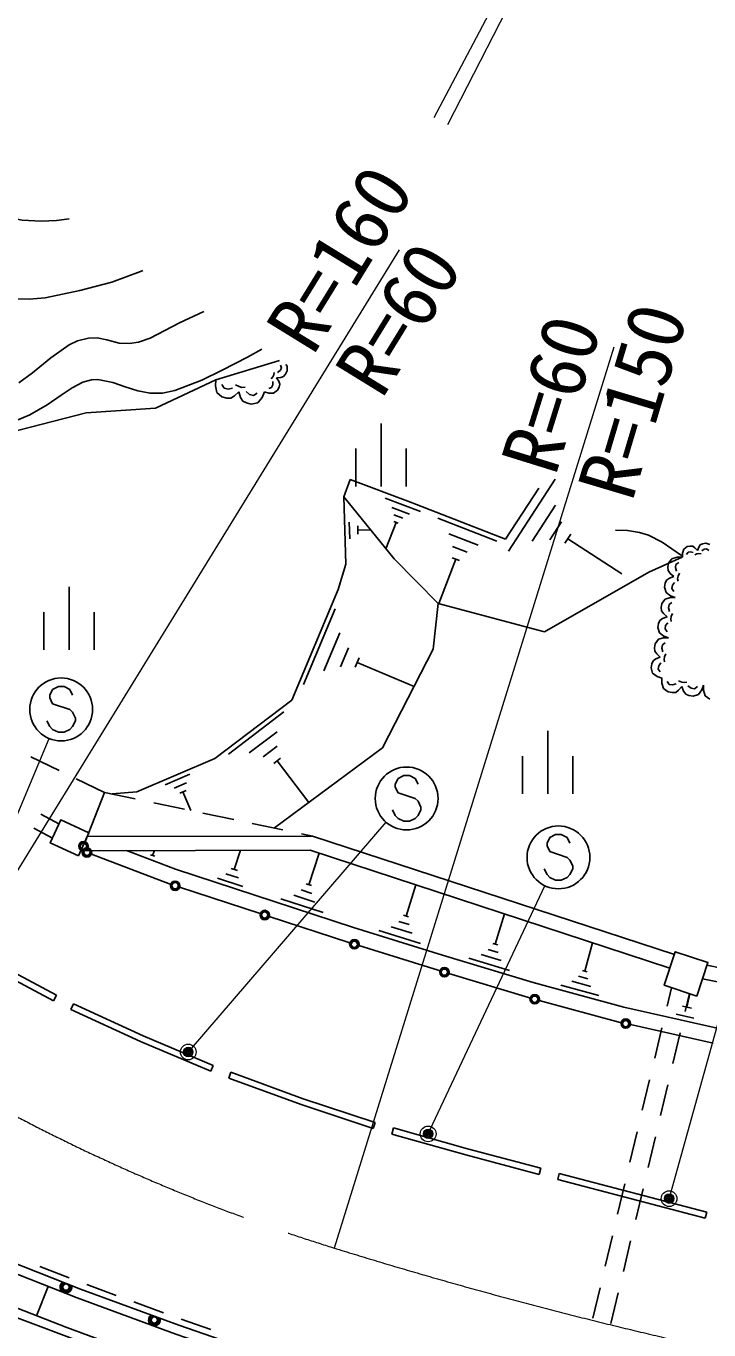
# Model space of a CAD drawing. Units: millimetres at full size, sheet at 1:1000; details may follow other scales. Extents: x 40000 to 680000, y 20000 to 380000.
# Drawn here: x 106164 to 127896, y 274782 to 316255 of the extents above; entities that cross this region are included whole.
import ezdxf
from ezdxf.enums import TextEntityAlignment as Align

# ---------------------------------------------------------------- set-up
doc = ezdxf.new("R2010")
doc.units = ezdxf.units.MM
doc.header["$LTSCALE"] = 1000
doc.header["$PDMODE"] = 32
doc.header["$PDSIZE"] = 500
doc.linetypes.add('CHAIN', pattern=[18.5, 12, -1.5, 3.5, -1.5])
for name, color, linetype, lineweight in [('M-BGD', 7, 'Continuous', 25), ('M-BMK', 2, 'CHAIN', 13), ('M-STR-HTXT', 7, 'Continuous', 13), ('M-STR-STRC', 7, 'Continuous', 25)]:
    doc.layers.add(name, color=color, linetype=linetype, lineweight=lineweight)
doc.styles.add('ＭＳ ゴシック', font='')
doc.styles.get('ＭＳ ゴシック').set_extended_font_data('MS Gothic')

msp = doc.modelspace()

# ---------------------------------------------------------------- linework, layer by layer
at = {"layer": 'M-BGD'}
for p, q in [((112203, 305002), (114232, 305620)), ((114248, 305296), (114165, 305235)), ((114289, 305378), (114248, 305296)), ((114258, 305471), (114289, 305378)), ((114474, 305285), (114422, 305183)), ((114435, 305492), (114474, 305440)), ((114474, 305440), (114474, 305285)), ((110281, 304098), (112203, 305002)), ((112188, 304807), (112203, 305002)), ((112467, 304738), (112397, 304855)), ((112941, 304786), (112824, 304848)), ((114021, 305101), (113959, 305029)), ((114020, 304844), (113979, 304762)), ((114021, 304947), (114020, 304844)), ((114052, 305163), (114021, 305101)), ((114062, 305235), (114052, 305163)), ((114268, 305080), (114134, 305070)), ((114134, 305070), (114206, 304957)), ((114206, 304957), (114236, 304864)), ((114236, 304864), (114216, 304772)), ((114360, 305111), (114268, 305080)), ((114422, 305183), (114360, 305111)), ((112235, 304598), (112188, 304807)), ((112398, 304459), (112235, 304598)), ((112554, 304420), (112398, 304459)), ((112592, 304708), (112467, 304738)), ((112685, 304421), (112554, 304420)), ((112731, 304739), (112592, 304708)), ((112802, 304491), (112685, 304421)), ((112933, 304623), (112802, 304491)), ((112988, 304445), (112933, 304623)), ((113034, 304763), (112941, 304786)), ((113058, 304329), (112988, 304445)), ((113135, 304771), (113034, 304763)), ((113275, 304539), (113166, 304632)), ((113399, 304508), (113275, 304539)), ((113515, 304578), (113399, 304508)), ((113679, 304439), (113540, 304275)), ((113756, 304618), (113679, 304439)), ((113886, 304577), (113752, 304618)), ((113979, 304762), (113886, 304731)), ((114040, 304577), (113886, 304577)), ((114164, 304669), (114040, 304577)), ((114216, 304772), (114164, 304669)), ((110281, 304098), (108080, 303949)), ((113175, 304267), (113058, 304329)), ((113330, 304228), (113175, 304267)), ((113540, 304275), (113330, 304228)), ((108080, 303949), (102787, 302601)), ((117463, 303614), (117463, 301614)), ((116663, 302814), (116663, 301614)), ((118263, 302814), (118263, 301614)), ((116481, 301827), (116273, 301276)), ((118397, 301110), (116481, 301827)), ((122484, 301555), (121420, 299933)), ((121513, 299548), (123005, 301839)), ((117874, 299309), (116273, 301276)), ((116273, 301276), (116342, 299142)), ((117593, 301240), (118713, 300811)), ((118397, 301110), (121420, 299933)), ((117802, 300946), (118362, 300731)), ((117870, 300706), (118150, 300598)), ((122268, 299872), (123014, 301017)), ((116466, 299949), (116449, 300479)), ((116727, 300090), (116718, 300355)), ((117938, 300465), (117616, 299625)), ((117868, 300492), (118008, 300438)), ((119265, 300599), (121148, 299876)), ((122836, 299910), (123209, 300482)), ((116722, 300222), (117120, 300235)), ((119616, 300104), (120557, 299743)), ((123311, 299804), (123497, 300090)), ((123404, 299947), (125122, 298828)), ((119731, 299700), (120202, 299520)), ((127055, 299488), (127093, 299617)), ((127057, 299367), (127055, 299488)), ((127093, 299617), (127201, 299697)), ((127184, 299450), (127233, 299520)), ((127201, 299697), (127300, 299715)), ((127233, 299520), (127311, 299534)), ((127300, 299715), (127382, 299709)), ((127311, 299534), (127397, 299509)), ((127382, 299709), (127451, 299660)), ((127451, 299660), (127528, 299573)), ((127451, 299437), (127506, 299467)), ((127506, 299467), (127565, 299478)), ((127528, 299573), (127570, 299682)), ((127565, 299478), (127648, 299472)), ((127570, 299682), (127618, 299751)), ((127618, 299751), (127693, 299785)), ((127673, 299558), (127745, 299611)), ((127693, 299785), (127792, 299802)), ((127745, 299611), (127823, 299625)), ((127792, 299802), (127920, 299764)), ((127823, 299625), (127893, 299577)), ((116342, 299142), (116097, 298335)), ((119279, 297890), (117874, 299309)), ((119846, 299296), (119304, 297884)), ((119728, 299341), (119963, 299251)), ((127041, 299364), (125979, 298885)), ((126592, 299044), (126613, 299172)), ((126600, 298937), (126592, 299044)), ((126613, 299172), (126716, 299313)), ((126716, 299313), (126883, 299364)), ((126827, 299031), (126844, 299133)), ((126861, 298919), (126827, 299031)), ((126844, 299133), (126934, 299197)), ((126883, 299364), (127041, 299364)), ((125979, 298885), (122666, 296990)), ((126506, 298531), (126548, 298629)), ((126548, 298629), (126638, 298693)), ((126664, 298847), (126600, 298937)), ((126638, 298693), (126779, 298749)), ((126779, 298749), (126664, 298847)), ((126899, 298676), (126912, 298753)), ((126912, 298595), (126899, 298676)), ((126912, 298753), (126955, 298851)), ((107531, 298416), (107531, 296416)), ((114617, 294814), (116097, 298335)), ((126484, 298403), (126506, 298531)), ((126535, 298236), (126484, 298403)), ((126676, 298133), (126535, 298236)), ((126715, 298364), (126732, 298467)), ((126779, 298274), (126715, 298364)), ((126732, 298467), (126801, 298561)), ((119279, 297890), (119119, 296434)), ((122666, 296990), (119279, 297890)), ((126376, 297762), (126398, 297890)), ((126398, 297890), (126501, 298031)), ((126501, 298031), (126668, 298082)), ((126612, 297749), (126629, 297851)), ((126629, 297851), (126719, 297915)), ((126668, 298082), (126826, 298082)), ((126826, 298082), (126676, 298133)), ((106731, 297616), (106731, 296416)), ((108331, 297616), (108331, 296416)), ((114988, 295311), (116002, 297723)), ((126333, 297347), (126423, 297411)), ((126385, 297655), (126376, 297762)), ((126449, 297565), (126385, 297655)), ((126423, 297411), (126564, 297467)), ((126564, 297467), (126449, 297565)), ((126646, 297637), (126612, 297749)), ((126684, 297394), (126697, 297471)), ((126697, 297313), (126684, 297394)), ((126697, 297471), (126740, 297569)), ((115644, 295745), (116151, 296951)), ((126269, 297121), (126290, 297249)), ((126320, 296954), (126269, 297121)), ((126290, 297249), (126333, 297347)), ((126461, 296851), (126320, 296954)), ((126500, 297082), (126517, 297184)), ((126564, 296992), (126500, 297082)), ((126517, 297184), (126585, 297278)), ((126161, 296480), (126183, 296608)), ((126183, 296608), (126286, 296749)), ((126286, 296749), (126452, 296800)), ((126396, 296467), (126414, 296569)), ((126414, 296569), (126503, 296633)), ((126452, 296800), (126610, 296800)), ((126610, 296800), (126461, 296851)), ((116172, 295877), (116426, 296480)), ((116638, 295859), (116764, 296160)), ((119119, 296434), (117509, 293301)), ((126118, 296065), (126208, 296129)), ((126170, 296373), (126161, 296480)), ((126234, 296283), (126170, 296373)), ((126208, 296129), (126349, 296184)), ((126349, 296184), (126234, 296283)), ((126430, 296355), (126396, 296467)), ((126469, 296112), (126482, 296189)), ((126482, 296189), (126524, 296287)), ((116701, 296010), (118510, 295249)), ((126054, 295839), (126075, 295967)), ((126105, 295672), (126054, 295839)), ((126075, 295967), (126118, 296065)), ((126284, 295800), (126302, 295902)), ((126348, 295710), (126284, 295800)), ((126302, 295902), (126370, 295996)), ((126481, 296030), (126469, 296112)), ((126246, 295569), (126105, 295672)), ((126395, 295518), (126246, 295569)), ((126395, 295356), (126396, 295521)), ((126448, 295183), (126395, 295356)), ((126635, 295315), (126568, 295409)), ((126741, 295297), (126635, 295315)), ((126857, 295332), (126741, 295297)), ((127030, 295385), (126928, 295430)), ((127110, 295371), (127030, 295385)), ((127194, 295384), (127110, 295371)), ((127727, 295293), (127673, 295138)), ((127726, 295129), (127727, 295293)), ((126594, 295076), (126448, 295183)), ((126727, 295053), (126594, 295076)), ((126838, 295062), (126727, 295053)), ((126931, 295128), (126838, 295062)), ((127034, 295247), (126931, 295128)), ((127091, 295101), (127034, 295247)), ((127157, 295007), (127091, 295101)), ((127259, 294962), (127157, 295007)), ((127327, 295197), (127229, 295269)), ((127392, 294940), (127259, 294962)), ((127433, 295179), (127327, 295197)), ((127566, 294992), (127392, 294940)), ((127527, 295245), (127433, 295179)), ((127673, 295138), (127566, 294992)), ((127778, 294956), (127726, 295129)), ((127924, 294849), (127778, 294956)), ((114617, 294814), (112173, 292962)), ((112604, 293099), (114368, 294437)), ((113268, 293140), (114150, 293809)), ((122767, 293837), (122767, 291837)), ((113711, 293013), (114152, 293347)), ((117509, 293301), (114067, 290756)), ((107220, 292572), (106319, 293006)), ((109684, 291898), (112173, 292962)), ((114044, 292802), (114265, 292970)), ((114155, 292886), (115158, 291563)), ((121967, 293037), (121967, 291837)), ((123567, 293037), (123567, 291837)), ((110594, 292124), (111381, 292460)), ((108661, 291877), (107760, 292311)), ((110875, 292011), (111268, 292179)), ((108661, 291877), (109640, 291672)), ((109684, 291898), (108908, 291833)), ((111057, 291856), (111254, 291940)), ((111156, 291898), (111408, 291307)), ((106637, 291187), (107211, 290877)), ((110227, 291549), (111206, 291344)), ((111793, 291221), (112772, 291016)), ((106413, 290740), (107003, 290421)), ((113359, 290893), (114338, 290688)), ((114925, 290565), (115275, 290492)), ((110257, 289847), (110129, 289895)), ((110193, 289871), (110254, 290031)), ((112790, 289429), (112989, 290037)), ((115164, 288944), (115492, 289947)), ((113063, 288891), (112252, 289156)), ((112927, 289160), (112521, 289292)), ((112891, 289396), (112689, 289462)), ((115259, 288667), (114924, 288776)), ((115248, 288917), (115081, 288972)), ((118256, 287947), (118565, 288941)), ((115615, 288057), (114277, 288494)), ((115353, 288389), (114684, 288608)), ((118339, 287921), (118173, 287972)), ((121096, 287053), (121387, 288018)), ((118713, 287077), (117387, 287490)), ((118450, 287401), (117787, 287608)), ((118353, 287674), (118022, 287777)), ((121177, 287029), (121016, 287078)), ((123947, 286192), (124192, 287099)), ((121545, 286217), (120259, 286604)), ((121288, 286528), (120645, 286722)), ((121192, 286791), (120871, 286887)), ((124022, 286171), (123871, 286212)), ((124388, 285423), (123178, 285751)), ((124140, 285707), (123535, 285870)), ((124044, 285949), (123741, 286031)), ((107038, 285248), (107132, 285425)), ((126564, 285076), (126705, 285667)), ((127141, 284911), (127276, 285478)), ((127197, 285049), (127293, 285473)), ((107592, 284976), (107676, 285158)), ((127338, 285017), (127056, 285081)), ((127416, 284703), (126851, 284830)), ((126170, 283422), (126402, 284395)), ((126748, 283258), (126979, 284230)), ((112042, 283010), (112120, 283194)), ((112683, 282981), (112614, 282793)), ((125776, 281768), (126008, 282741)), ((126354, 281604), (126586, 282577)), ((117209, 281192), (117272, 281382)), ((117859, 281205), (117805, 281013)), ((125383, 280114), (125614, 281087)), ((125960, 279950), (126192, 280923)), ((122491, 279728), (122542, 279922)), ((123133, 279757), (123082, 279564)), ((123082, 279564), (127781, 278336)), ((123133, 279757), (127831, 278530)), ((124989, 278460), (125221, 279433)), ((125567, 278296), (125798, 279269)), ((127781, 278336), (127831, 278530)), ((124595, 276807), (124827, 277779)), ((125173, 276642), (125405, 277615)), ((107535, 276438), (106605, 276804)), ((103742, 276316), (107463, 274856)), ((109034, 275878), (108095, 276222)), ((106863, 276165), (106498, 275234)), ((124202, 275153), (124433, 276126)), ((124779, 274989), (125011, 275961)), ((108619, 274134), (104236, 275786)), ((110536, 275327), (109597, 275671)), ((112045, 274794), (111099, 275120)), ((107463, 274856), (110678, 273677))]:
    msp.add_line(p, q, dxfattribs=at)
for points in [[(107536, 310123), (107132, 310070), (106645, 310048), (106044, 310083), (105680, 310159), (105309, 310291), (104864, 310516), (104348, 310841), (104064, 311035)], [(109885, 308477), (109808, 308443), (108893, 308106), (107877, 307840), (106768, 307615), (106267, 307568), (105776, 307577), (105442, 307624), (104980, 307757), (104534, 307956), (104101, 308208), (102962, 309046)], [(105929, 304906), (106365, 305225), (106953, 305707), (107541, 306118), (107799, 306242), (108154, 306333), (108432, 306334), (108736, 306270), (109128, 306170), (109460, 306155), (109744, 306201), (110118, 306328), (111045, 306814), (111824, 307173)], [(113664, 305980), (113215, 305719), (112408, 305311), (111755, 304997), (110895, 304660), (110505, 304582), (110111, 304574), (109720, 304649), (109322, 304780), (108928, 304914), (108450, 305009), (108242, 305001), (107974, 304932), (107628, 304753), (107284, 304517), (106838, 304203), (106283, 303891), (105802, 303689)], [(124923, 300218), (125308, 300210), (125681, 300149), (125971, 300058), (126407, 299839), (127023, 299420)], [(126796, 286720), (115275, 290492), (108112, 290476)], [(126655, 286293), (115204, 290042), (107902, 290026)], [(109357, 290029), (110921, 289433), (116589, 287580), (119422, 286700), (122297, 285834), (125192, 285051), (130989, 283742)], [(102781, 287604), (104901, 286387), (107038, 285248)], [(102881, 287777), (104998, 286562), (107132, 285425)], [(85555, 286695), (89100, 284604), (92345, 282782), (96751, 280525), (104071, 277261), (107786, 275803), (110930, 274650), (113394, 273799)], [(135053, 279028), (131989, 285535), (127833, 286382)], [(134483, 279181), (131678, 285139), (127691, 285952)], [(107592, 284976), (109808, 283954), (112042, 283010)], [(107676, 285158), (109889, 284137), (112120, 283194)], [(112683, 282981), (114985, 282136), (117272, 281382)], [(112614, 282793), (114920, 281947), (117209, 281192)], [(117859, 281205), (120213, 280542), (122542, 279922)], [(117805, 281013), (120160, 280349), (122491, 279728)]]:
    msp.add_lwpolyline(points, dxfattribs=at)
for points in [[(107828, 289864), (106935, 290272), (107269, 291005), (108162, 290597)], [(127508, 285401), (126473, 285744), (126826, 286810), (127861, 286467)]]:
    msp.add_lwpolyline(points, close=True, dxfattribs=at)
at = {"layer": 'M-BMK'}
for centre, radius, start, end in [((133764, 334688), 60000, 238.38226, 252.74736), ((160456, 420638), 150000, 252.7474, 260.92246)]:
    msp.add_arc(centre, radius, start, end, dxfattribs=at)
at = {"layer": 'M-STR-HTXT'}
for p, q in [((124285, 323057), (119138, 313336)), ((124601, 322892), (119573, 313109)), ((118036, 309141), (102309, 283594)), ((124866, 306037), (115969, 277387)), ((104254, 287284), (106896, 293598)), ((111424, 283736), (117622, 290929)), ((119025, 281152), (122678, 288904)), ((126668, 279102), (128966, 287353))]:
    msp.add_line(p, q, dxfattribs=at)
for centre, radius in [((111326, 283622), 150), ((111326, 283622), 120), ((111326, 283622), 90), ((111326, 283622), 60), ((111326, 283622), 30), ((111326, 283622), 20), ((118961, 281017), 150), ((118961, 281017), 120), ((118961, 281017), 90), ((118961, 281017), 60), ((118961, 281017), 30), ((118961, 281017), 20), ((126628, 278958), 150), ((126628, 278958), 120), ((126628, 278958), 90), ((126628, 278958), 60), ((126628, 278958), 30), ((126628, 278958), 20)]:
    msp.add_circle(centre, radius, dxfattribs=at)
for p in [(111326, 283622), (118961, 281017), (126628, 278958)]:
    msp.add_point(p, dxfattribs=at)
at = {"layer": 'M-STR-STRC'}
for p, q in [((107009, 295156), (106918, 294974)), ((106918, 294974), (106918, 294883)), ((106918, 294883), (107009, 294701)), ((107191, 295246), (107009, 295156)), ((107373, 295246), (107191, 295246)), ((107555, 295156), (107373, 295246)), ((107646, 294974), (107555, 295156)), ((107009, 294701), (107555, 294519)), ((107555, 294519), (107646, 294428)), ((106918, 293974), (106827, 294156)), ((107646, 294428), (107736, 294246)), ((107736, 294156), (107646, 293974)), ((107736, 294246), (107736, 294156)), ((107009, 293883), (106918, 293974)), ((107191, 293792), (107009, 293883)), ((107373, 293792), (107191, 293792)), ((107555, 293883), (107373, 293792)), ((107646, 293974), (107555, 293883)), ((118185, 292415), (118003, 292324)), ((118367, 292415), (118185, 292415)), ((118549, 292324), (118367, 292415)), ((118003, 292324), (117912, 292142)), ((117912, 292142), (117912, 292051)), ((117912, 292051), (118003, 291869)), ((118639, 292142), (118549, 292324)), ((108045, 290305), (108661, 291877)), ((118003, 291869), (118549, 291687)), ((118549, 291687), (118639, 291597)), ((118639, 291597), (118730, 291415)), ((117912, 291142), (117821, 291324)), ((118003, 291051), (117912, 291142)), ((118639, 291142), (118549, 291051)), ((118730, 291324), (118639, 291142)), ((118730, 291415), (118730, 291324)), ((118185, 290960), (118003, 291051)), ((118367, 290960), (118185, 290960)), ((118549, 291051), (118367, 290960)), ((122834, 290450), (122743, 290268)), ((123016, 290541), (122834, 290450)), ((123197, 290541), (123016, 290541)), ((123379, 290450), (123197, 290541)), ((123470, 290268), (123379, 290450)), ((108242, 289919), (110754, 288961)), ((122743, 290268), (122743, 290177)), ((122743, 290177), (122834, 289995)), ((122834, 289995), (123379, 289813)), ((123379, 289813), (123470, 289723)), ((123470, 289723), (123561, 289541)), ((123561, 289541), (123561, 289450)), ((122743, 289268), (122652, 289450)), ((122834, 289177), (122743, 289268)), ((123016, 289086), (122834, 289177)), ((123197, 289086), (123016, 289086)), ((123379, 289177), (123197, 289086)), ((123470, 289268), (123379, 289177)), ((123561, 289450), (123470, 289268)), ((110754, 288961), (110765, 288958)), ((111050, 288865), (113617, 288026)), ((113902, 287933), (116438, 287104)), ((116438, 287104), (116468, 287094)), ((116755, 287005), (119275, 286222)), ((119275, 286222), (119333, 286204)), ((119621, 286118), (122159, 285353)), ((122159, 285353), (122206, 285340)), ((122496, 285262), (125071, 284565)), ((125071, 284565), (125103, 284558)), ((125395, 284492), (128029, 283898))]:
    msp.add_line(p, q, dxfattribs=at)
msp.add_lwpolyline([(85960, 286804), (89250, 284864), (92487, 283046), (96880, 280796), (104187, 277538), (107893, 276083), (111031, 274932), (113964, 273919), (116844, 272918), (123600, 271174)], dxfattribs=at)
for centre, radius in [((107282, 294519), 1000), ((118276, 291687), 1000), ((123106, 289813), 1000), ((107990, 290165), 150), ((107990, 290165), 120), ((107990, 290165), 100), ((108102, 289972), 150), ((108102, 289972), 120), ((108102, 289972), 100), ((110908, 288911), 150), ((110908, 288911), 120), ((110908, 288911), 100), ((113759, 287979), 150), ((113759, 287979), 120), ((113759, 287979), 100), ((116612, 287050), 150), ((116612, 287050), 120), ((116612, 287050), 100), ((119477, 286161), 150), ((119477, 286161), 120), ((119477, 286161), 100), ((122351, 285301), 150), ((122351, 285301), 120), ((122351, 285301), 100), ((125249, 284525), 150), ((125249, 284525), 120), ((125249, 284525), 100), ((107433, 276143), 112), ((107433, 276143), 100), ((110248, 275099), 100)]:
    msp.add_circle(centre, radius, dxfattribs=at)
for centre, radius, start, end in [((107433, 276143), 188, 121.6972, 15.437), ((107433, 276143), 150, 109.9767, 27.1575), ((110248, 275099), 188, 122.9845, 16.7243), ((110248, 275099), 150, 111.264, 28.4448), ((110248, 275099), 112, 69.8545, 69.8544)]:
    msp.add_arc(centre, radius, start, end, dxfattribs=at)

# ---------------------------------------------------------------- texts
at = {"layer": 'M-STR-HTXT', "style": 'ＭＳ ゴシック'}
for s, rotation, p in [('R=160', 58.382, (115762, 305447)), ('R=60', 58.382, (117954, 304068)), ('R=150', 73.39, (125977, 300931)), ('R=60', 72.747, (123533, 301744))]:
    msp.add_text(s, height=1833, rotation=rotation, dxfattribs=at).set_placement(p, align=Align.BOTTOM_LEFT)

doc.saveas('drawing.dxf')
